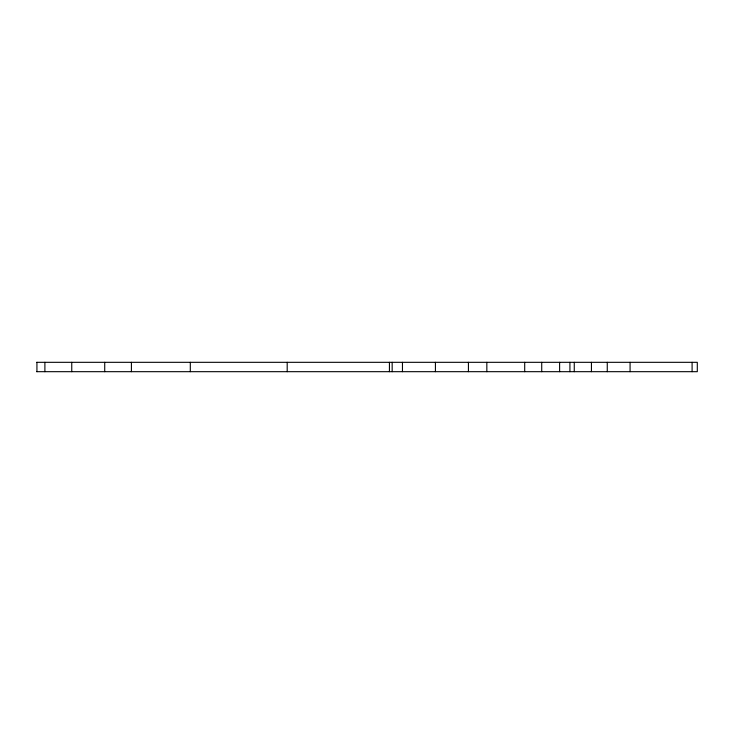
<?xml version="1.0" encoding="UTF-8"?>
<svg xmlns="http://www.w3.org/2000/svg" width="734" height="734" viewBox="0 0 734 734"><rect width="100%" height="100%" fill="white"/><g stroke="black" fill="none" stroke-linecap="round" stroke-linejoin="round"><path stroke-width="1.1" d="M36.7 362.321L697.3 362.321L697.3 371.679L36.7 371.679M692.098 362.321L692.098 371.679M630.075 362.321L630.075 371.679M607.266 362.321L607.266 371.679M591.439 362.321L591.439 371.679M574.263 362.321L574.263 371.679M569.923 362.321L569.923 371.679M559.611 362.321L559.611 371.679M541.72 362.321L541.72 371.679M524.7 362.321L524.7 371.679M486.835 362.321L486.835 371.679M468.43 362.321L468.43 371.679M435.427 362.321L435.427 371.679M402.461 362.321L402.461 371.679M392.167 362.321L392.167 371.679M389.433 362.321L389.433 371.679M287.196 362.321L287.196 371.679M190.308 362.321L190.308 371.679M131.414 362.321L131.414 371.679M104.723 362.321L104.723 371.679M71.749 362.321L71.749 371.679M44.893 362.321L44.893 371.679M36.929 362.321L36.929 371.679"/></g></svg>
